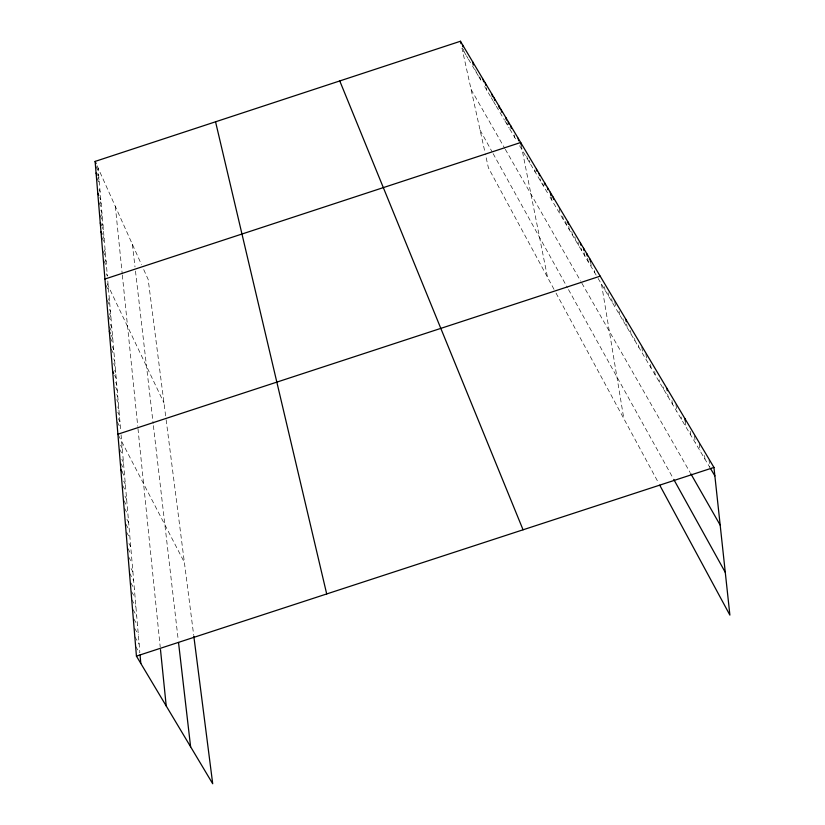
<?xml version="1.0" encoding="UTF-8"?>
<svg xmlns="http://www.w3.org/2000/svg" width="825" height="825" viewBox="0 0 825 825"><rect width="100%" height="100%" fill="white"/><g stroke="black" fill="none" stroke-linecap="round" stroke-linejoin="round"><path stroke-width="0.62" stroke-dasharray="4.12 3.09" d="M135.62 646.357L139.343 652.627M465.939 54.924L461.99 48.232L484.883 151.862M466.445 55.77L467.95 58.317M468.456 59.163L471.498 64.319M472.529 66.052L478.252 75.735M478.778 76.632L481.439 81.118M484.667 86.573L490.7 96.793M491.257 97.732L492.938 100.578M493.505 101.527L495.763 105.352M496.33 106.312L504.446 120.038M505.034 121.028L509.211 128.092M509.809 129.102L516.533 140.477M519.647 145.747L548.883 195.174M550.007 197.093L596.454 275.632M598.125 278.458L709.882 467.455L709.087 460.216M134.815 636.725L139.126 644.047M134.63 628.289L138.311 634.559M133.846 618.936L137.507 625.206M133.072 609.706L136.703 615.986M131.711 599.569L135.919 606.901M471.106 89.502L504.745 148.335M505.312 149.325L580.645 281.088M581.862 283.212L690.154 472.591M131.557 591.649L135.145 597.929M130.814 582.811L134.382 589.091M129.494 573.035L133.629 580.367M131.123 568.621L132.887 571.756M128.648 556.988L132.155 563.269M127.947 548.615L131.433 554.895M480.078 130.113L492.082 151.769M493.113 153.625L567.404 287.605M568.507 289.606L672.592 477.314M128.989 543.489L130.721 546.624M126.576 532.197L130.02 538.467M125.895 524.153L129.319 530.413M126.937 519.337L128.638 522.472M124.575 508.375L127.957 514.625M554.008 289.327L488.4 167.815L485.347 153.997M556.04 293.092L658.659 483.172M123.925 500.631L127.297 506.89M124.957 496.114L126.638 499.238M122.647 485.451L125.977 491.69M123.678 481.13L125.338 484.244M121.956 471.694L124.709 476.881M120.801 463.392L124.08 469.611M121.832 459.329L123.461 462.433M119.604 449.14L122.843 455.348M120.625 445.242L122.244 448.346M118.439 435.239L184.388 562.423M117.325 422.06L120.502 428.237M118.367 418.667L119.945 421.75M117.82 412.263L119.398 415.346M117.8 406.962L118.852 409.004M116.748 399.682L118.305 402.744M116.737 394.515L117.769 396.557M115.696 382.346L116.727 384.378M115.706 387.368L117.243 390.431M114.675 375.344L116.201 378.397M114.685 370.446L115.696 372.477M113.675 363.577L115.191 366.62M111.2 349.037L114.201 355.101M113.685 358.803L114.685 360.824M112.221 346.407L113.706 349.429M111.272 335.27L112.747 338.281M110.261 337.786L113.221 343.829M109.333 326.782L112.272 332.795M110.344 324.369L111.798 327.37M109.436 313.686L110.88 316.687M108.426 316.006L111.344 321.998M107.188 300.424L109.983 306.219M109.467 309.437L110.426 311.427M108.426 298.753L109.529 301.063M105.909 285.161L108.663 290.926M107.126 283.625L163.989 403.002M106.291 273.797L107.374 276.086L98.041 167.929M103.857 260.741L106.549 266.444M103.063 251.305L105.734 256.988M105.064 259.421L106.136 261.69M104.27 250.068L105.332 252.337M103.094 236.383L104.146 238.631M101.908 237.507L104.538 243.158M102.341 227.473L103.372 229.721M100.042 215.387L102.62 220.966M101.96 223.08L103.001 225.318M100.856 210.158L101.877 212.386M101.227 214.428L102.248 216.655M100.145 201.754L101.155 203.961M98.969 202.61L101.516 208.158M99.784 197.598L100.794 199.815M99.093 189.42L100.093 191.617M97.732 173.498L98.711 175.684M98.062 177.427L99.052 179.613M96.917 178.097L99.392 183.573M97.072 165.753L141.498 264.619M143.736 269.62L148.191 279.51L165.99 418.688M95.927 166.341L98.381 171.786M463.444 49.232L463.959 51.562M475.633 69.816L476.149 72.188M479.851 76.931L480.367 79.313M486.327 87.852L486.843 90.265M506.911 122.585L507.406 125.049M514.181 134.857L514.676 137.342M521.173 145.004L547.511 277.293M529.403 160.545L529.898 163.072M526.793 156.152L527.288 158.668M534.755 169.826L535.178 172.002M540.148 178.943L540.571 181.129M542.891 183.573L543.314 185.759M551.09 196.649L551.708 199.959M562.732 216.284L563.341 219.625M559.154 207.962L560.381 214.634M565.713 221.327L566.321 224.678M571.797 231.588L572.406 234.95M568.745 226.432L569.343 229.783M574.891 236.806L575.489 240.178M578.016 242.076L578.614 245.458M581.377 248.542L581.769 250.8M587.617 258.266L588.204 261.68M584.378 252.811L584.966 256.214M590.504 261.515L591.473 267.207M594.392 270.517L594.784 272.797M601.518 284.192L623.844 418.698M604.477 286.708L605.045 290.163M608.056 292.751L608.623 296.206M611.686 298.856L612.243 302.321M614.8 301.579L615.904 308.519M619.059 311.314L619.616 314.799M623.009 318.821L623.37 321.152M626.639 324.081L627.175 327.577M630.496 330.588L631.022 334.094M634.58 338.353L634.93 340.694M638.529 345.036L638.88 347.377M641.85 347.098L642.881 354.152M645.923 353.946L646.944 361.01M650.554 364.423L651.049 367.96M654.72 371.456L655.215 375.004M659.113 379.778L659.443 382.14M663.393 387.007L663.712 389.379M667.734 394.329L668.054 396.712M671.973 400.568L672.447 404.137M675.974 404.508L676.902 411.675M166.134 419.76L193.679 635.095M681.11 416.924L681.419 419.317M685.255 421.07L685.998 427.061M690.205 431.31L690.638 434.909M694.495 435.662L695.351 442.87M699.291 443.726L700.126 450.945M132.382 244.334L134.991 266.857M135.475 271.064L153.13 423.369M153.388 425.638L178.107 638.88M704.56 455.524L704.973 459.143M115.345 206.436L122.224 273.952M122.337 275.086L137.734 426.226M137.981 428.68L160.215 647.058M107.797 280.985L120.79 431.516M121.069 434.796L139.858 652.462"/><path stroke-width="1.24" d="M193.823 636.209L212.706 783.75L136.434 656.123L95.112 161.411L460.443 41.25L713.955 467.424L729.888 615.11L659.722 485.152M104.94 279.025L520.678 142.508L521.173 145.004M117.903 434.208L600.177 276.158M136.434 656.123L713.955 467.424M710.511 468.507L714.873 475.881M690.783 473.705L720.173 525.102M673.757 479.418L725.268 572.333M120.862 469.621L121.956 471.694M112.643 371.271L113.664 373.312M109.302 331.248L110.282 333.259M101.001 231.866L102.052 234.125M100.258 222.987L101.3 225.225M97.773 193.174L98.783 195.391M96.092 173.054L97.082 175.24M95.112 161.411L96.092 163.577M339.766 80.943L523.06 529.794M215.552 121.801L326.7 593.959M460.443 41.25L460.958 43.581M462.412 44.56L462.928 46.891M472.529 61.576L473.302 65.123M485.306 83.047L485.822 85.449M483.13 79.386L483.636 81.778M494.237 98.062L494.742 100.485M491.978 94.256L492.484 96.68M501.167 109.704L501.672 112.159M498.836 105.786L499.342 108.23M505.9 117.666L506.406 120.12M508.303 121.698L508.808 124.163M510.727 125.771L511.232 128.257M518.152 138.26L518.647 140.755M536.384 168.919L536.807 171.095M539.107 173.487L539.519 175.663M544.624 182.758L545.036 184.955M550.265 192.235L550.883 195.546M547.429 187.471L547.841 189.678M553.132 197.062L553.544 199.268M567.93 221.946L568.342 224.194M580.387 242.89L580.79 245.149M586.833 253.718L587.225 255.998M583.595 248.273L583.987 250.542M590.112 259.236L590.504 261.515M625.917 319.419L626.278 321.75M666.94 388.379L667.26 390.761M684.956 418.677L685.255 421.07M178.52 642.469L190.606 746.769M160.483 649.615L166.217 705.963M140.064 654.885L140.797 663.424"/></g></svg>
